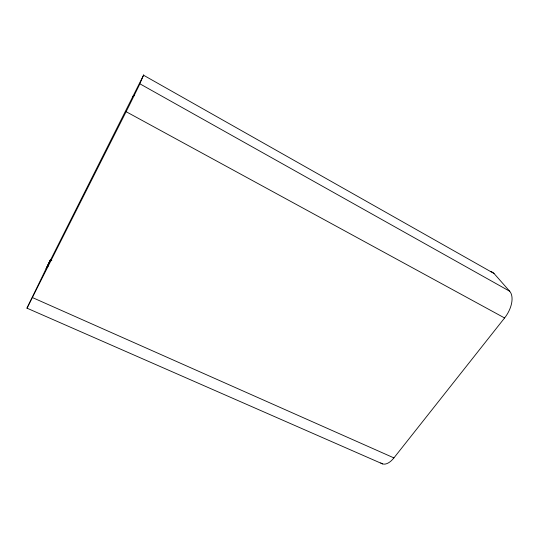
<?xml version="1.0" encoding="UTF-8"?>
<svg xmlns="http://www.w3.org/2000/svg" width="539" height="539" viewBox="0 0 539 539"><rect width="100%" height="100%" fill="white"/><g stroke="black" fill="none" stroke-linecap="round" stroke-linejoin="round"><path stroke-width="0.81" d="M382.535 463.897L26.977 308.16L50.295 260.014L51.818 260.721M26.977 308.16L129.414 105.166L138.867 85.957L143.718 74.874L46.199 268.638A22.24 9.729 25.3 0 1 48.133 266.583M46.199 268.638L50.295 260.014M380.729 462.907A19.647 10.1 -68.2 0 0 393.921 457.901L504.585 317.97A21.365 11.973 -58.3 0 0 509.672 291.235L494.027 273.495L143.583 75.244M32.448 297.568L393.921 457.901M126.133 111.701L504.585 317.97M139.864 83.808L509.672 291.235M490.463 271.555A20.327 10.78 -58.3 0 1 494.027 273.495M132.877 96.508A24.43 4.979 29.5 0 1 134.265 95.706"/></g></svg>
